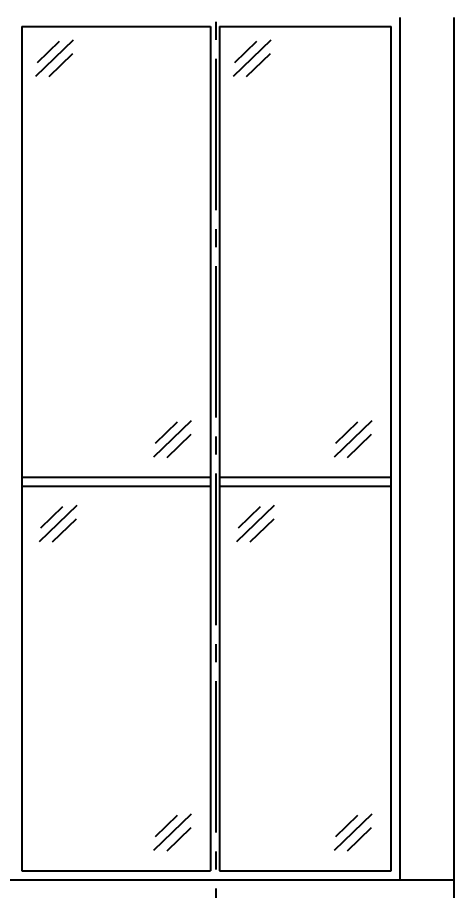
# Model space of a CAD drawing. Header units: millimetres. Extents: x 1217 to 2428, y 234 to 644.
# Drawn here: x 2126.979 to 2129.401, y 377.311 to 382.151 of the extents above; entities that cross this region are included whole.
import ezdxf

# ---------------------------------------------------------------- set-up
doc = ezdxf.new("R2010")
doc.units = ezdxf.units.MM
doc.linetypes.add('ACAD_ISO04W100', pattern=[30, 24, -3, 0, -3])
doc.layers.get('0').update_dxf_attribs({"lineweight": 5})
for name, color, linetype in [('0.1', 251, 'Continuous'), ('0.2', 2, 'Continuous'), ('0.3', 6, 'Continuous'), ('EJES', 8, 'Continuous')]:
    doc.layers.add(name, color=color, linetype=linetype)
doc.styles.add('INTERARQ', font='arial.ttf')
doc.dimstyles.new('ESCALA_1-50', dxfattribs={"dimtxt": 0.15, "dimasz": 0.06, "dimexe": 0.18, "dimexo": 0.0625, "dimgap": 0, "dimtad": 0, "dimtih": 1, "dimtoh": 1, "dimzin": 0, "dimdsep": 46, "dimtxsty": 'INTERARQ', "dimblk": 'DIMTICK', "dimcen": 0, "dimse1": 1, "dimse2": 1, "dimclrd": 256, "dimclre": 1, "dimclrt": 2, "dimadec": 0, "dimazin": 0, "dimtfac": 4.5, "dimtofl": 0, "dimtmove": 2, "dimatfit": 3, "dimldrblk": 'DIMTICK', "dimfxl": 1, "dimtolj": 1, "dimtzin": 0, "dimarcsym": 0})

# ---------------------------------------------------------------- blocks, each defined once
blk = doc.blocks.new('DIMTICK')
at = {"color": 1}
for p, q in [((0, 1), (0, -1)), ((-1, 0), (1, 0))]:
    blk.add_line(p, q, dxfattribs=at)
at = {"color": 3, "const_width": 0.141}
blk.add_lwpolyline([(0.707, 0.707), (-0.707, -0.707)], dxfattribs=at)
blk = doc.blocks.new('*D1633')
at = {"layer": '0.1', "lineweight": -2, "ltscale": 3, "transparency": 16777216}
for p, q in [((2113.6716, 374.447), (2129.2484, 374.447)), ((2145.3316, 374.447), (2129.7548, 374.447))]:
    blk.add_line(p, q, dxfattribs=at)
at = {"layer": 'DEFPOINTS', "color": 0, "ltscale": 3, "transparency": 16777216}
for p in [(2145.3916, 377.6495, 0), (2113.6116, 376.671, 0), (2145.3916, 374.447)]:
    blk.add_point(p, dxfattribs=at)
at = {"layer": '0.1', "lineweight": -2, "ltscale": 3, "transparency": 16777216, "xscale": 0.06, "yscale": 0.06, "zscale": 0.06, "rotation": 180}
blk.add_blockref('DIMTICK', (2113.6116, 374.447), dxfattribs=at)
at = {"layer": '0.1', "lineweight": -2, "ltscale": 3, "transparency": 16777216, "xscale": 0.06, "yscale": 0.06, "zscale": 0.06}
blk.add_blockref('DIMTICK', (2145.3916, 374.447), dxfattribs=at)
at = {"layer": '0.1', "color": 2, "ltscale": 3, "transparency": 16777216, "insert": (2129.5016, 374.447), "char_height": 0.15, "attachment_point": 5, "style": 'INTERARQ'}
blk.add_mtext('\\A1;31.78', dxfattribs=at)

msp = doc.modelspace()

# ---------------------------------------------------------------- linework, layer by layer
at = {"layer": '0.1', "ltscale": 3, "elevation": 0}
for points in [[(2127.00429, 382.10099), (2128.04943, 382.10099)], [(2127.00429, 382.10099), (2127.00429, 381.45099)], [(2128.04943, 382.10099), (2128.04943, 381.45099)], [(2128.09943, 382.10099), (2129.04943, 382.10099)], [(2128.09943, 382.10099), (2128.09943, 381.45099)], [(2129.04943, 381.45099), (2129.04943, 382.10099)], [(2127.08086, 381.82573), (2127.28976, 382.02727)], [(2128.176, 381.82573), (2128.38491, 382.02727)], [(2127.08945, 381.90215), (2127.21143, 382.01983)], [(2128.18459, 381.90215), (2128.30657, 382.01983)], [(2127.15422, 381.82327), (2127.28698, 381.95134)], [(2128.24937, 381.82327), (2128.38212, 381.95134)], [(2127.00429, 381.60099), (2127.00429, 379.60099)], [(2128.04943, 381.60099), (2128.04943, 379.60099)], [(2128.09943, 381.60099), (2128.09943, 379.60099)], [(2129.04943, 379.60099), (2129.04943, 381.60099)], [(2127.73565, 379.71447), (2127.94456, 379.91601)], [(2127.74424, 379.79089), (2127.86623, 379.90857)], [(2128.73565, 379.71447), (2128.94456, 379.91601)], [(2128.74424, 379.79089), (2128.86623, 379.90857)], [(2127.80902, 379.71201), (2127.94177, 379.84008)], [(2128.80902, 379.71201), (2128.94177, 379.84008)], [(2127.00429, 379.67099), (2127.00429, 377.42099)], [(2128.04943, 379.67099), (2128.04943, 377.42099)], [(2128.04943, 379.60099), (2127.00429, 379.60099)], [(2129.04943, 377.42099), (2129.04943, 379.60099), (2128.09943, 379.60099), (2128.09943, 377.42099)], [(2129.04943, 379.60099), (2128.09943, 379.60099)], [(2128.04943, 379.55099), (2127.00429, 379.55099)], [(2129.04943, 379.55099), (2128.09943, 379.55099)], [(2127.10053, 379.24618), (2127.30944, 379.44771)], [(2127.10912, 379.3226), (2127.2311, 379.44027)], [(2128.19567, 379.24618), (2128.40458, 379.44771)], [(2128.20426, 379.3226), (2128.32625, 379.44027)], [(2127.1739, 379.24372), (2127.30665, 379.37179)], [(2128.26904, 379.24372), (2128.40179, 379.37179)], [(2127.73565, 377.53447), (2127.94456, 377.73601)], [(2127.74424, 377.61089), (2127.86623, 377.72857)], [(2128.73565, 377.53447), (2128.94456, 377.73601)], [(2128.74424, 377.61089), (2128.86623, 377.72857)], [(2127.80902, 377.53201), (2127.94177, 377.66008)], [(2128.80902, 377.53201), (2128.94177, 377.66008)], [(2127.00429, 377.42099), (2128.04943, 377.42099)], [(2128.09943, 377.42099), (2129.04943, 377.42099)], [(2128.14943, 377.42099), (2128.99943, 377.42099)]]:
    msp.add_lwpolyline(points, dxfattribs=at)
at = {"layer": '0.2', "ltscale": 3, "elevation": 0}
for points in [[(2129.09943, 377.37099), (2129.09943, 382.15099)], [(2125.85914, 377.37099), (2129.39918, 377.37099)]]:
    msp.add_lwpolyline(points, dxfattribs=at)
at = {"layer": '0.3', "ltscale": 3, "elevation": 0}
msp.add_lwpolyline([(2129.39918, 376.17099), (2129.39918, 382.15099)], dxfattribs=at)
at = {"layer": 'EJES', "linetype": 'ACAD_ISO04W100', "ltscale": 0.035, "elevation": 0}
msp.add_lwpolyline([(2128.07948, 384.22243), (2128.07948, 373.9818)], dxfattribs=at)
msp.add_lwpolyline([(2128.07948, 384.22243), (2128.07948, 373.9818)], dxfattribs=at)

# ---------------------------------------------------------------- dimensions: what is measured, and where the dimension line sits
at = {"layer": '0.1', "ltscale": 3}
dim = msp.add_linear_dim(base=(2145.3916, 374.44702), p1=(2113.61159, 376.67099, 0), p2=(2145.3916, 377.64948, 0), dimstyle='ESCALA_1-50', dxfattribs=at)
dim.commit()
dim.dimension.update_dxf_attribs({"geometry": '*D1633', "text_midpoint": (2129.5016, 374.44702)})

doc.saveas('drawing.dxf')
